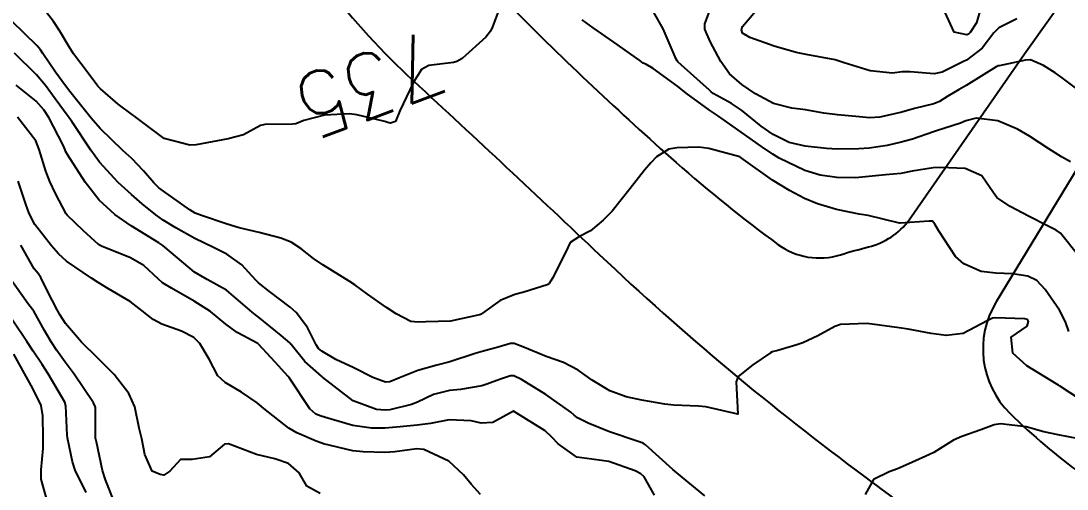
# Model space of a CAD drawing. Header units: metres. Extents: x 298520 to 308411, y 7433745 to 7450750.
# Drawn here: x 302100.1 to 302165.4, y 7441584.7 to 7441614 of the extents above; entities that cross this region are included whole.
import ezdxf
from ezdxf.enums import TextEntityAlignment as Align

# ---------------------------------------------------------------- set-up
doc = ezdxf.new("R2010")
doc.units = ezdxf.units.M
doc.header["$LTSCALE"] = 10
for name, color, linetype in [('Cotas', 45, 'Continuous'), ('Curvas de Nivel 1m', 11, 'Continuous'), ('Curvas de Nivel 5m', 15, 'Continuous'), ('Vias Primárias', 230, 'Continuous')]:
    doc.layers.add(name, color=color, linetype=linetype)
doc.styles.add('Style-STANDARD', font='STANDARD.shx')

msp = doc.modelspace()

# ---------------------------------------------------------------- linework, layer by layer
at = {"layer": 'Curvas de Nivel 1m', "flags": 128}
for points, elevation in [([(302165.568, 7441605.154), (302165.008, 7441605.473), (302164.226, 7441605.96), (302163.026, 7441606.745), (302162.273, 7441607.198), (302161.038, 7441607.721), (302159.688, 7441607.879), (302159.038, 7441607.708), (302158.705, 7441607.575), (302157.737, 7441607.253), (302157.205, 7441607.084), (302157.029, 7441607.024), (302155.726, 7441606.569), (302155.019, 7441606.377), (302154.129, 7441606.181), (302153.013, 7441605.999), (302152.376, 7441605.953), (302151.012, 7441605.935), (302150.359, 7441605.99), (302149.015, 7441606.134), (302148.03, 7441606.357), (302147.025, 7441606.864), (302146.28, 7441607.388), (302145.043, 7441608.369), (302144.428, 7441608.79), (302143.283, 7441609.427), (302143.15, 7441609.525), (302143.055, 7441609.624), (302141.495, 7441611.019), (302141.072, 7441611.4), (302141.026, 7441611.45), (302140.961, 7441611.565), (302140.157, 7441613.459), (302139.121, 7441615.304)], 736), ([(302160.1, 7441615.225), (302159.719, 7441613.84), (302159.308, 7441613.237), (302159.213, 7441613.127), (302159.1, 7441613.076), (302158.327, 7441613.248), (302157.621, 7441614.752)], 739), ([(302166.724, 7441609.143), (302165.065, 7441610.402), (302164.617, 7441610.716), (302163.882, 7441611.178), (302163.078, 7441611.517), (302162.766, 7441611.504), (302161.417, 7441611.207), (302161.133, 7441611.149), (302161.072, 7441611.14), (302160.94, 7441611.08), (302159.06, 7441609.927), (302158.625, 7441609.677), (302157.92, 7441609.251), (302157.395, 7441608.911), (302157.048, 7441608.778), (302155.845, 7441608.472), (302155.043, 7441608.257), (302153.687, 7441607.948), (302153.039, 7441607.903), (302152.402, 7441607.953), (302151.04, 7441608.079), (302150.179, 7441608.201), (302149.043, 7441608.398), (302148.186, 7441608.505), (302147.047, 7441608.795), (302145.926, 7441609.391), (302145.059, 7441609.975), (302144.305, 7441610.651), (302143.758, 7441611.42), (302143.091, 7441612.657), (302142.758, 7441613.433), (302142.764, 7441613.776), (302143.116, 7441614.698)], 737), ([(302162.227, 7441614.083), (302161.106, 7441613.525), (302160.791, 7441613.215), (302160.056, 7441612.258), (302159.077, 7441611.492), (302158.909, 7441611.408), (302158.567, 7441611.245), (302157.565, 7441610.758), (302157.067, 7441610.652), (302155.565, 7441610.778), (302155.068, 7441610.77), (302154.471, 7441610.693), (302153.068, 7441610.835), (302151.456, 7441611.326), (302151.075, 7441611.467), (302150.889, 7441611.519), (302149.081, 7441611.857), (302148.455, 7441611.987), (302147.088, 7441612.371), (302145.566, 7441612.926), (302145.1, 7441613.192), (302145.044, 7441613.401), (302145.105, 7441613.609), (302145.934, 7441614.573)], 738), ([(302165.468, 7441594.564), (302165.261, 7441595.156), (302164.894, 7441595.895), (302163.998, 7441597.174), (302163.475, 7441597.738), (302162.921, 7441598.005), (302161.965, 7441598.157), (302160.923, 7441598.195), (302160.006, 7441598.306), (302158.928, 7441598.774), (302158.395, 7441599.245), (302157.339, 7441600.866), (302157.112, 7441601.258), (302156.956, 7441601.447), (302156.762, 7441601.456), (302154.954, 7441601.319), (302154.906, 7441601.329), (302152.96, 7441601.802), (302152.394, 7441601.883), (302150.965, 7441602.164), (302149.79, 7441602.529), (302148.975, 7441602.862), (302148.035, 7441603.369), (302146.989, 7441604.015), (302145.028, 7441605.4), (302145.003, 7441605.416), (302144.95, 7441605.455), (302143.011, 7441605.988), (302142.38, 7441606.069), (302141.012, 7441606.035), (302140.517, 7441605.948), (302139.752, 7441605.463), (302139.381, 7441605.085), (302138.995, 7441604.632), (302138.102, 7441603.483), (302136.969, 7441602.077), (302136.692, 7441601.777), (302136.407, 7441601.506), (302135.619, 7441600.847), (302134.947, 7441600.484), (302134.364, 7441600.106), (302134.089, 7441599.533), (302133.257, 7441597.886), (302133.04, 7441597.548), (302132.971, 7441597.49), (302132.912, 7441597.465), (302131.462, 7441597.007), (302130.902, 7441596.868), (302129.989, 7441596.486), (302128.885, 7441595.696), (302128.827, 7441595.647), (302128.697, 7441595.593), (302126.879, 7441595.207), (302125.35, 7441595.164), (302124.878, 7441595.144), (302124.42, 7441595.189), (302123.493, 7441595.661), (302122.889, 7441596.047), (302121.7, 7441596.883), (302120.91, 7441597.474), (302120.574, 7441597.693), (302118.923, 7441598.711), (302118.331, 7441599.123), (302117.546, 7441599.731), (302116.939, 7441600.13), (302116.308, 7441600.38), (302114.948, 7441600.744), (302113.706, 7441601.024), (302112.955, 7441601.264), (302111.36, 7441601.806), (302110.964, 7441601.949), (302110.63, 7441602.15), (302108.978, 7441603.309), (302108.682, 7441603.537), (302108.383, 7441603.839), (302107.733, 7441604.591), (302106.998, 7441605.352), (302106.443, 7441605.866), (302105.023, 7441607.238), (302104.458, 7441607.886), (302103.05, 7441609.647), (302102.939, 7441609.789), (302102.857, 7441609.903), (302102.233, 7441610.745), (302101.448, 7441611.925), (302101.3, 7441612.141), (302101.087, 7441612.387), (302099.506, 7441613.946)], 734), ([(302166.82, 7441589.895), (302164.88, 7441591.16), (302164.833, 7441591.194), (302164.728, 7441591.268), (302162.851, 7441592.406), (302161.973, 7441593.199), (302161.866, 7441594.207), (302162.88, 7441594.884), (302162.957, 7441595.189), (302162.885, 7441595.31), (302162.727, 7441595.35), (302160.886, 7441595.412), (302160.712, 7441595.387), (302160.382, 7441595.218), (302158.875, 7441594.428), (302157.828, 7441594.296), (302156.875, 7441594.436), (302155.447, 7441594.705), (302154.878, 7441594.78), (302154.43, 7441594.838), (302152.88, 7441595.063), (302151.221, 7441594.985), (302150.878, 7441594.867), (302149.812, 7441594.286), (302148.868, 7441593.85), (302148.502, 7441593.728), (302147.305, 7441593.376), (302146.963, 7441593.278), (302146.861, 7441593.227), (302145.762, 7441592.482), (302144.846, 7441591.744), (302144.72, 7441591.402), (302144.813, 7441589.4), (302142.819, 7441589.846), (302142.364, 7441589.89), (302140.82, 7441589.95), (302140.268, 7441590.012), (302138.825, 7441590.262), (302137.85, 7441590.467), (302136.833, 7441590.855), (302135.728, 7441591.511), (302134.849, 7441592.137), (302133.939, 7441592.619), (302132.857, 7441592.996), (302131.497, 7441593.564), (302130.865, 7441593.797), (302130.637, 7441593.8), (302129.87, 7441593.58), (302129.084, 7441593.365), (302128.86, 7441593.303), (302128.436, 7441593.174), (302126.853, 7441592.659), (302126.031, 7441592.448), (302124.848, 7441592.116), (302123.696, 7441591.657), (302123.1, 7441591.405), (302122.839, 7441591.39), (302122.05, 7441591.678), (302120.849, 7441592.28), (302119.74, 7441592.816), (302118.859, 7441593.32), (302118.646, 7441593.498), (302118.504, 7441593.715), (302117.964, 7441594.814), (302117.257, 7441595.734), (302116.888, 7441596.083), (302115.602, 7441597.054), (302114.91, 7441597.584), (302114.741, 7441597.763), (302113.869, 7441598.722), (302112.929, 7441599.388), (302112.094, 7441599.798), (302110.941, 7441600.356), (302109.754, 7441601.019), (302108.958, 7441601.513), (302108.501, 7441601.837), (302107.645, 7441602.525), (302106.975, 7441603.102), (302106.149, 7441603.868), (302104.995, 7441605.131), (302104.436, 7441605.886), (302103.262, 7441607.665), (302103.097, 7441607.899), (302103.034, 7441607.988), (302102.228, 7441609.095), (302101.621, 7441609.921), (302101.063, 7441610.585), (302099.675, 7441611.944)], 733), ([(302142.752, 7441584.292), (302141.357, 7441585.444), (302140.77, 7441585.943), (302139.048, 7441587.476), (302138.902, 7441587.586), (302138.794, 7441587.622), (302138.601, 7441587.676), (302136.801, 7441588.295), (302135.488, 7441588.831), (302134.809, 7441589.155), (302134.615, 7441589.327), (302134.395, 7441589.526), (302132.829, 7441590.622), (302131.309, 7441591.565), (302130.845, 7441591.782), (302130.63, 7441591.787), (302130.009, 7441591.578), (302129.156, 7441591.269), (302128.837, 7441591.17), (302127.512, 7441590.93), (302126.832, 7441590.861), (302125.837, 7441590.621), (302124.821, 7441590.151), (302124.46, 7441590.004), (302123.112, 7441589.666), (302122.813, 7441589.64), (302122.28, 7441589.675), (302120.821, 7441590.218), (302118.909, 7441591.709), (302118.843, 7441591.763), (302117.806, 7441592.68), (302116.952, 7441593.739), (302116.915, 7441593.791), (302116.864, 7441593.849), (302116.313, 7441594.301), (302114.88, 7441595.472), (302114.719, 7441595.6), (302114.518, 7441595.765), (302112.903, 7441597.142), (302111.703, 7441597.802), (302110.917, 7441598.253), (302109.063, 7441599.829), (302108.934, 7441599.93), (302108.684, 7441600.087), (302106.952, 7441601.155), (302105.942, 7441601.87), (302104.972, 7441602.765), (302104.089, 7441603.889), (302103, 7441605.576), (302102.884, 7441605.784), (302102.838, 7441605.902), (302102.717, 7441606.195), (302101.823, 7441607.918), (302101.516, 7441608.401), (302101.043, 7441608.931), (302099.785, 7441609.943)], 732), ([(302139.612, 7441584.327), (302138.963, 7441585.477), (302138.766, 7441585.673), (302138.409, 7441585.843), (302136.777, 7441586.436), (302135.705, 7441586.585), (302134.781, 7441586.711), (302133.602, 7441587.538), (302133.218, 7441587.964), (302132.801, 7441588.343), (302130.813, 7441589.57), (302129.527, 7441588.862), (302128.805, 7441588.825), (302128.182, 7441588.975), (302126.807, 7441589.037), (302125.632, 7441588.804), (302124.803, 7441588.696), (302123.746, 7441588.599), (302122.801, 7441588.521), (302121.954, 7441588.526), (302120.803, 7441588.691), (302119.432, 7441589.079), (302118.809, 7441589.273), (302118.494, 7441589.399), (302118.109, 7441589.721), (302116.841, 7441591.644), (302116.768, 7441591.741), (302115.952, 7441592.649), (302114.917, 7441593.759), (302114.863, 7441593.799), (302113.576, 7441594.485), (302112.875, 7441595.014), (302111.905, 7441595.8), (302110.892, 7441596.449), (302109.469, 7441597.26), (302108.909, 7441597.591), (302108.638, 7441597.834), (302107.756, 7441598.682), (302106.926, 7441599.157), (302105.104, 7441599.878), (302104.934, 7441599.98), (302103.977, 7441600.86), (302102.962, 7441601.819), (302102.899, 7441601.901), (302102.247, 7441603.182), (302101.891, 7441603.916), (302101.628, 7441604.559), (302101.221, 7441605.927), (302101.011, 7441606.468), (302099.859, 7441607.942)], 731), ([(302118.75, 7441584.434), (302117.921, 7441584.889), (302117.437, 7441585.73), (302116.771, 7441586.301), (302115.918, 7441586.607), (302114.78, 7441586.869), (302113.04, 7441587.536), (302112.789, 7441587.519), (302111.849, 7441586.727), (302110.774, 7441586.565), (302110.033, 7441586.558), (302109.38, 7441585.824), (302109.006, 7441585.591), (302108.77, 7441585.623), (302108.273, 7441585.837), (302107.82, 7441586.882), (302107.628, 7441587.847), (302107.461, 7441588.512), (302107.181, 7441589.854), (302106.825, 7441590.677), (302105.907, 7441591.869), (302104.853, 7441592.909), (302103.857, 7441593.89), (302102.874, 7441595.049), (302102.54, 7441595.565), (302102.351, 7441595.908), (302101.712, 7441597.107), (302101.315, 7441597.924), (302101.156, 7441598.167), (302100.918, 7441598.477), (302100.068, 7441599.939)], 729), ([(302105.914, 7441583.868), (302105.352, 7441585.286), (302105.177, 7441585.876), (302104.791, 7441587.658), (302104.75, 7441587.839), (302104.746, 7441587.881), (302104.742, 7441589.811), (302104.723, 7441589.881), (302104.604, 7441590.094), (302103.412, 7441591.894), (302102.85, 7441592.635), (302102.314, 7441593.365), (302101.962, 7441593.914), (302101.558, 7441594.608), (302100.882, 7441595.816), (302100.806, 7441595.931), (302100.514, 7441596.309), (302099.341, 7441597.946)], 728), ([(302104.15, 7441584.491), (302103.475, 7441585.899), (302103.297, 7441586.421), (302102.988, 7441587.907), (302102.971, 7441588.083), (302102.893, 7441589.909), (302102.816, 7441590.133), (302101.779, 7441591.916), (302101.416, 7441592.489), (302100.857, 7441593.333), (302100.46, 7441593.934), (302099.558, 7441595.261)], 727), ([(302101.744, 7441583.92), (302101.35, 7441585.339), (302101.35, 7441585.924), (302101.47, 7441587.24), (302101.471, 7441587.923), (302101.448, 7441589.282), (302101.336, 7441589.925), (302100.829, 7441591.004), (302100.301, 7441591.935), (302099.65, 7441593.147)], 726), ([(302166.088, 7441587.859), (302164.802, 7441588.105), (302163.911, 7441588.281), (302162.807, 7441588.592), (302161.218, 7441588.796), (302160.808, 7441588.722), (302159.989, 7441588.406), (302158.801, 7441588), (302158.267, 7441587.776), (302157.442, 7441587.254), (302157.049, 7441586.997), (302156.787, 7441586.869), (302155.667, 7441586.383), (302154.773, 7441585.985), (302154.267, 7441585.791), (302153.292, 7441585.302), (302152.754, 7441584.383)], 732)]:
    msp.add_lwpolyline(points, dxfattribs=dict(at, elevation=elevation))
at = {"layer": 'Curvas de Nivel 5m', "flags": 128}
for points, elevation in [([(302129.956, 7441614.74), (302129.514, 7441613.586), (302129.379, 7441613.308), (302129.096, 7441612.93), (302127.616, 7441611.612), (302127.288, 7441611.409), (302127.079, 7441611.353), (302125.536, 7441611.176), (302125.072, 7441610.926), (302124.585, 7441610.122), (302124.36, 7441609.65), (302123.718, 7441608.338), (302123.464, 7441607.664), (302123.142, 7441607.557), (302123.032, 7441607.59), (302122.794, 7441607.672), (302121.037, 7441608.082), (302120.591, 7441608.141), (302119.036, 7441608.058), (302117.745, 7441607.729), (302117.234, 7441607.533), (302117.029, 7441607.498), (302115.293, 7441607.493), (302115.028, 7441607.411), (302113.962, 7441606.828), (302113.015, 7441606.593), (302112.345, 7441606.458), (302111.009, 7441606.21), (302110.631, 7441606.191), (302109.015, 7441606.612), (302107.353, 7441607.855), (302107.177, 7441608), (302107.035, 7441608.094), (302106.15, 7441608.761), (302105.051, 7441609.71), (302104.891, 7441609.882), (302104.272, 7441610.681), (302103.358, 7441611.897), (302103.087, 7441612.337), (302102.508, 7441613.319), (302102.11, 7441613.915), (302101.671, 7441614.484)], 735), ([(302166.172, 7441599.148), (302164.948, 7441600.703), (302164.677, 7441600.891), (302164.103, 7441601.173), (302162.961, 7441601.751), (302161.816, 7441602.355), (302160.978, 7441602.914), (302160.769, 7441603.213), (302160.037, 7441604.268), (302158.998, 7441604.731), (302157.463, 7441604.791), (302156.998, 7441604.767), (302155.704, 7441604.565), (302154.994, 7441604.43), (302154.04, 7441604.341), (302152.992, 7441604.234), (302152.162, 7441604.147), (302150.991, 7441604.167), (302149.966, 7441604.319), (302148.995, 7441604.603), (302147.4, 7441605.376), (302147.007, 7441605.626), (302146.288, 7441606.113), (302145.027, 7441606.998), (302144.473, 7441607.408), (302143.621, 7441608.004), (302143.042, 7441608.385), (302141.598, 7441609.445), (302141.057, 7441609.871), (302139.545, 7441610.989), (302139.071, 7441611.252), (302138.92, 7441611.321), (302138.703, 7441611.476), (302137.09, 7441612.621), (302135.786, 7441613.513), (302135.108, 7441614.021)], 735), ([(302128.751, 7441584.371), (302128.187, 7441585.028), (302127.709, 7441585.606), (302126.775, 7441586.454), (302125.228, 7441587.193), (302124.787, 7441587.231), (302123.405, 7441587.039), (302122.783, 7441586.997), (302121.43, 7441587.037), (302120.784, 7441587.108), (302118.955, 7441587.544), (302118.791, 7441587.599), (302118.506, 7441587.714), (302117.297, 7441588.232), (302116.801, 7441588.519), (302115.24, 7441589.756), (302114.818, 7441590.103), (302113.844, 7441590.759), (302112.837, 7441591.368), (302112.361, 7441591.795), (302111.828, 7441592.826), (302111.253, 7441593.806), (302110.867, 7441594.172), (302110.109, 7441594.58), (302108.875, 7441595.01), (302108.34, 7441595.301), (302107.652, 7441595.848), (302106.892, 7441596.436), (302105.552, 7441597.225), (302104.909, 7441597.61), (302104.48, 7441597.884), (302102.923, 7441598.938), (302102.434, 7441599.414), (302101.983, 7441599.914), (302100.953, 7441601.238), (302100.607, 7441601.934), (302100.398, 7441602.506), (302099.919, 7441603.941)], 730)]:
    msp.add_lwpolyline(points, dxfattribs=dict(at, elevation=elevation))
at = {"layer": 'Vias Primárias', "elevation": 748.077}
msp.add_lwpolyline([(302235.282, 7441702.137), (302231.318, 7441696.242), (302214.032, 7441671.047), (302202.34, 7441654.717), (302193.335, 7441642.809), (302178.782, 7441623.117), (302166.324, 7441605.268), (302160.937, 7441596.406, 0.348336), (302161.807, 7441589.436, 0.036368), (302166.301, 7441585.624), (302177.535, 7441577.597), (302194.124, 7441565.848), (302208.037, 7441556.438, 0.036901), (302213.725, 7441553.174, 0.025784), (302225.243, 7441548.364, 0.033083), (302245.888, 7441542.475, 0.04574), (302263.614, 7441540.331, -0.001386), (302278.851, 7441539.848, 0.000615), (302298.684, 7441539.189, 0.001913), (302321.462, 7441538.547, -0.006817), (302342.528, 7441537.746, -0.027636), (302361.306, 7441535.732, -0.126934)], format="xyb", dxfattribs=at)
at = {"layer": 'Vias Primárias'}
for points in [[(302095.736, 7441648.896), (302103.745, 7441635.893, 0.045681), (302107.459, 7441630.94, -0.018571), (302110.283, 7441627.569, -0.000289), (302119.204, 7441616.07, 0.041429), (302124.578, 7441610.208, -0.002986), (302136.174, 7441599.364, 0.030109), (302152.733, 7441585.481, -0.000783), (302164.368, 7441576.835), (302179.019, 7441566.339), (302193.585, 7441555.97), (302203.613, 7441549.177, 0.059418), (302214.618, 7441543.493, -0.004484), (302226.238, 7441539.026, 0.04935), (302242.491, 7441534.4, 0.038561)], [(302130.691, 7441614.801, 0.015735), (302140.964, 7441605.111, 0.023388), (302147.321, 7441599.992, 0.238136), (302151.225, 7441599.348, -0.016049), (302152.973, 7441599.835, 0.176431), (302155.504, 7441601.525), (302162.704, 7441611.888), (302177.442, 7441632.595)]]:
    msp.add_lwpolyline(points, format="xyb", dxfattribs=at)

# ---------------------------------------------------------------- texts
at = {"layer": 'Cotas', "style": 'Style-STANDARD'}
msp.add_text('735', height=4, rotation=200.45734, dxfattribs=at).set_placement((302121.882, 7441609.956, 735), align=Align.MIDDLE_CENTER)

doc.saveas('drawing.dxf')
